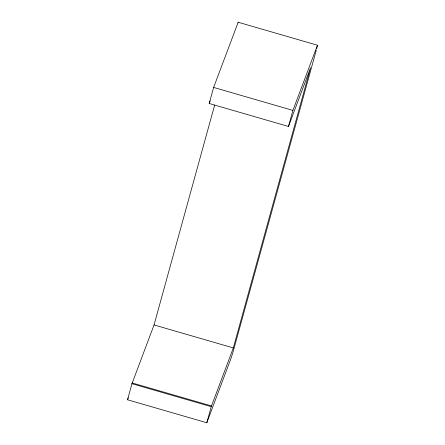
<?xml version="1.0" encoding="UTF-8"?>
<svg xmlns="http://www.w3.org/2000/svg" width="445" height="445" viewBox="0 0 445 445"><rect width="100%" height="100%" fill="white"/><g stroke="black" fill="none" stroke-linecap="round" stroke-linejoin="round"><path stroke-width="0.67" d="M238.108 22.89L238.186 22.25L317.457 45.223L316.645 48.828M127.537 399.777L132.171 382.961L211.442 405.935L206.808 422.75L127.537 399.777L128.266 397.841M214.651 105.092L154.048 324.95L131.965 383.701L211.236 406.669L233.319 347.923L310.549 67.74L288.477 126.469L209.2 103.496L213.628 87.437L238.186 22.25M288.477 126.469L292.905 110.404L317.457 45.223M316.267 50.207L232.919 352.412L231.094 358.13L206.808 422.75M209.2 103.496L210.173 100.915M213.628 87.437L292.905 110.404M154.048 324.95L233.319 347.923"/></g></svg>
